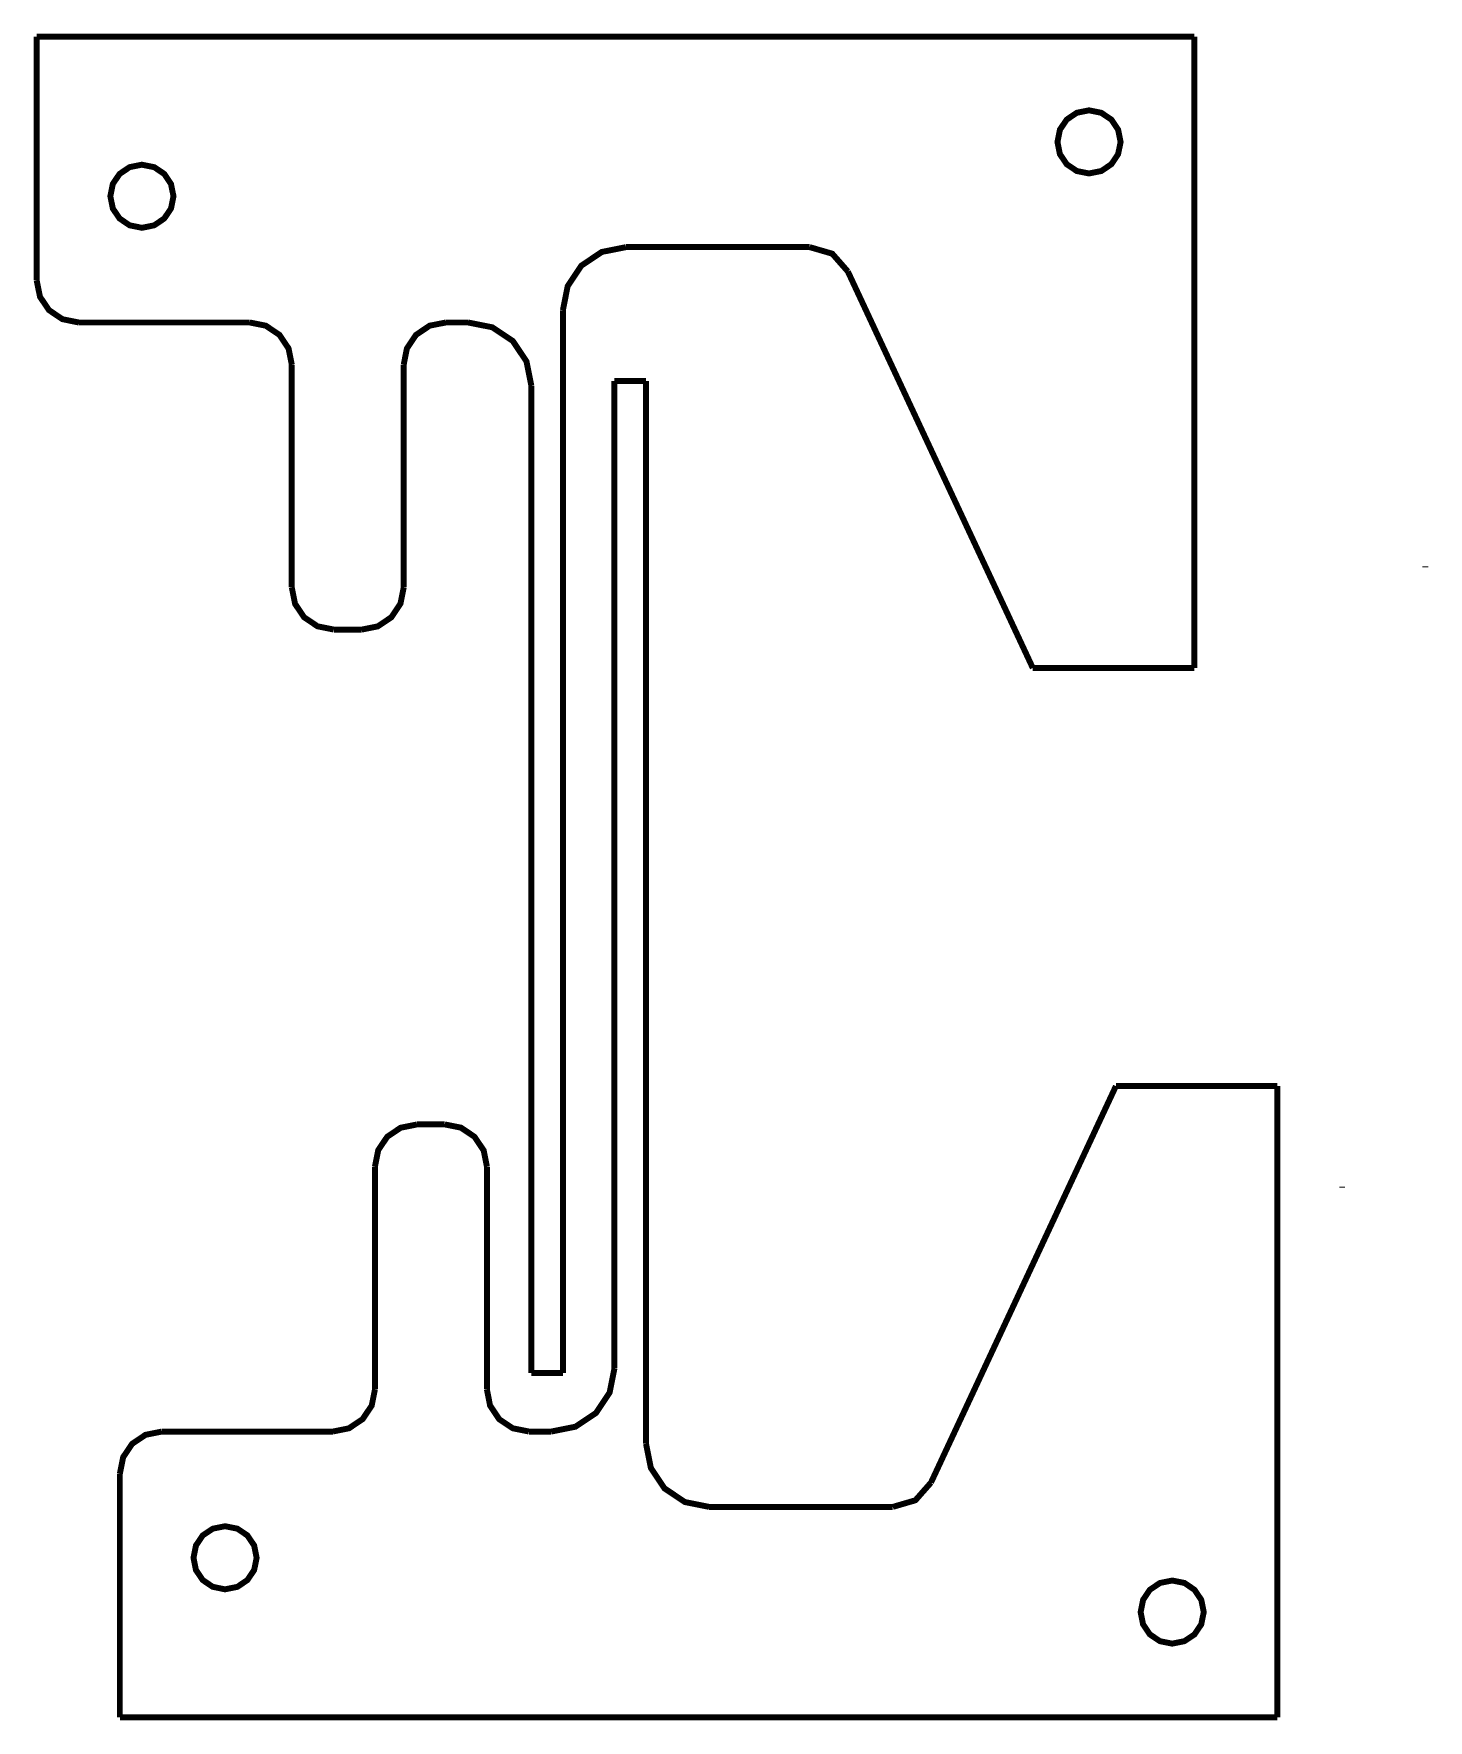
# Model space of a CAD drawing. Extents: x 0.12 to 2.73, y 8.46 to 11.61.
import ezdxf

# ---------------------------------------------------------------- set-up
doc = ezdxf.new("R2010")
doc.units = 0
doc.layers.get('0').update_dxf_attribs({"linetype": 'CONTINUOUS'})

msp = doc.modelspace()

# ---------------------------------------------------------------- linework, layer by layer
at = {"color": 0, "const_width": 0.011111}
for points in [[(0.129883, 11.6055), (2.29519, 11.6055)], [(0.129883, 11.6055), (0.129883, 11.1495)], [(2.29519, 11.6055), (2.29519, 11.6055)], [(2.29519, 11.1495), (2.29519, 11.6055)], [(1.23221, 11.2118), (1.18701, 11.2028), (1.14871, 11.1772), (1.1231, 11.1389), (1.1141, 11.0937)], [(1.23221, 11.2118), (1.57574, 11.2118)], [(1.57574, 11.2118), (1.57574, 11.2118)], [(1.64714, 11.1663), (1.618, 11.1995), (1.57574, 11.2118)], [(2.29519, 10.7), (2.29519, 11.2212)], [(1.99311, 10.4244), (1.64714, 11.1663)], [(0.129883, 11.1495), (0.129883, 11.1495)], [(0.129883, 11.1495), (0.136013, 11.1189), (0.152886, 11.0939), (0.177897, 11.077), (0.208604, 11.0708)], [(2.29519, 11.1495), (2.29519, 11.1495)], [(0.208604, 11.0708), (0.528267, 11.0708)], [(0.528267, 11.0708), (0.528267, 11.0708)], [(0.607042, 10.992), (0.601019, 11.0222), (0.583931, 11.0477), (0.558376, 11.0648), (0.528267, 11.0708)], [(0.895128, 11.0708), (0.864964, 11.0648), (0.839464, 11.0477), (0.822374, 11.0222), (0.816406, 10.992)], [(0.895128, 11.0708), (0.936957, 11.0708)], [(0.936957, 11.0708), (0.936957, 11.0708)], [(1.05507, 10.9527), (1.04606, 10.9979), (1.02045, 11.0362), (0.982096, 11.0618), (0.936957, 11.0708)], [(1.1141, 11.0937), (1.1141, 9.10547)], [(0.607042, 10.992), (0.607042, 10.575)], [(0.816406, 10.575), (0.816406, 10.992)], [(1.05507, 10.2472), (1.05507, 10.9527)], [(1.21061, 10.9611), (1.21061, 10.1737)], [(1.26964, 10.9611), (1.21061, 10.9611)], [(1.26964, 10.9611), (1.26964, 10.9611)], [(1.26964, 8.97288), (1.26964, 10.9611)], [(2.29519, 10.4244), (2.29519, 10.7)], [(2.29519, 10.7), (2.29519, 10.7)], [(2.72732, 10.6143), (2.72732, 10.6126), (2.72732, 10.6126), (2.72732, 10.6126), (2.72732, 10.6126), (2.72732, 10.6126), (2.72732, 10.6126), (2.72732, 10.6126), (2.72732, 10.6126), (2.72732, 10.6126), (2.72732, 10.6126), (2.72732, 10.6126), (2.72732, 10.6126), (2.72732, 10.6126), (2.72732, 10.6126), (2.72732, 10.6126), (2.72732, 10.6126), (2.72732, 10.6126), (2.72732, 10.6126), (2.72732, 10.6126), (2.72732, 10.6126), (2.72732, 10.6126), (2.72732, 10.6126), (2.72732, 10.6126), (2.72732, 10.6126), (2.72732, 10.6126), (2.72732, 10.6126), (2.72732, 10.6126), (2.72732, 10.6126), (2.72732, 10.6126), (2.72732, 10.6126), (2.72732, 10.6126)], [(0.607042, 10.575), (0.607042, 10.575)], [(0.607042, 10.575), (0.613172, 10.5443), (0.630046, 10.5193), (0.655057, 10.5024), (0.685764, 10.4962)], [(0.737631, 10.4962), (0.76774, 10.5022), (0.793349, 10.5193), (0.810385, 10.5449), (0.816406, 10.575)], [(0.816406, 10.575), (0.816406, 10.575)], [(0.685764, 10.4962), (0.737631, 10.4962)], [(0.737631, 10.4962), (0.737631, 10.4962)], [(1.99311, 10.4244), (1.99311, 10.4244)], [(1.99311, 10.4244), (2.29519, 10.4244)], [(2.29519, 10.4244), (2.29519, 10.4244)], [(2.29519, 10.4244), (2.29519, 10.4244)], [(1.05507, 10.2472), (1.05507, 10.2472)], [(1.05507, 9.8929), (1.05507, 10.2472)], [(1.21061, 10.1737), (1.21061, 10.1737)], [(1.21061, 10.1737), (1.21061, 9.81933)], [(1.05507, 9.8929), (1.05507, 9.8929)], [(1.05507, 9.10547), (1.05507, 9.8929)], [(1.21061, 9.81933), (1.21061, 9.81933)], [(1.21061, 9.81933), (1.21061, 9.11387)], [(2.14865, 9.64219), (1.80268, 8.90022)], [(2.14865, 9.64219), (2.14865, 9.64219)], [(2.14865, 9.64219), (2.45074, 9.64219)], [(2.45074, 9.64219), (2.45074, 9.64219)], [(2.45074, 9.64219), (2.45074, 9.64219)], [(2.45074, 9.64219), (2.45074, 9.3666)], [(0.762586, 9.4916), (0.768718, 9.52229), (0.78559, 9.54731), (0.810601, 9.56418), (0.841308, 9.57036)], [(0.841308, 9.57036), (0.893175, 9.57036)], [(0.893175, 9.57036), (0.893175, 9.57036)], [(0.893175, 9.57036), (0.923286, 9.5644), (0.948893, 9.54725), (0.965929, 9.52175), (0.971951, 9.4916)], [(0.762586, 9.4916), (0.762586, 9.4916)], [(0.762586, 9.07454), (0.762586, 9.4916)], [(0.971951, 9.4916), (0.971951, 9.4916)], [(0.971951, 9.4916), (0.971951, 9.07454)], [(2.57178, 9.45225), (2.57178, 9.454), (2.57178, 9.454), (2.57178, 9.454), (2.57178, 9.454), (2.57178, 9.454), (2.57178, 9.454), (2.57178, 9.454), (2.57178, 9.454), (2.57178, 9.454), (2.57178, 9.454), (2.57178, 9.454), (2.57178, 9.454), (2.57178, 9.454), (2.57178, 9.454), (2.57178, 9.454), (2.57178, 9.454), (2.57178, 9.454), (2.57178, 9.454), (2.57178, 9.454), (2.57178, 9.454), (2.57178, 9.454), (2.57178, 9.454), (2.57178, 9.454), (2.57178, 9.454), (2.57178, 9.454), (2.57178, 9.454), (2.57178, 9.454), (2.57178, 9.454), (2.57178, 9.454), (2.57178, 9.454), (2.57178, 9.454)], [(2.45074, 9.3666), (2.45074, 9.3666)], [(2.45074, 9.3666), (2.45074, 8.84532)], [(1.1141, 9.10547), (1.05507, 9.10547)], [(1.21061, 9.11387), (1.20161, 9.06874), (1.176, 9.03039), (1.13764, 9.00478), (1.0925, 8.99576)], [(1.1141, 9.10547), (1.1141, 9.10547)], [(0.762586, 9.07454), (0.756564, 9.04443), (0.739475, 9.01888), (0.713921, 9.00179), (0.683811, 8.99576)], [(1.05067, 8.99576), (1.02051, 9.00179), (0.995008, 9.01882), (0.977919, 9.04443), (0.971951, 9.07454)], [(0.285428, 8.91704), (0.291558, 8.94775), (0.308431, 8.97276), (0.333442, 8.98964), (0.364149, 8.99576)], [(0.364149, 8.99576), (0.683811, 8.99576)], [(0.683811, 8.99576), (0.683811, 8.99576)], [(1.05067, 8.99576), (1.0925, 8.99576)], [(1.0925, 8.99576), (1.0925, 8.99576)], [(1.38775, 8.85476), (1.34256, 8.86376), (1.30425, 8.88937), (1.27865, 8.92774), (1.26964, 8.97288)], [(0.285428, 8.91704), (0.285428, 8.91704)], [(0.285428, 8.4611), (0.285428, 8.91704)], [(1.80268, 8.90022), (1.77354, 8.86714), (1.73128, 8.85476)], [(2.45074, 8.91704), (2.45074, 8.91704)], [(2.45074, 8.91704), (2.45074, 8.4611)], [(1.38775, 8.85476), (1.73128, 8.85476)], [(1.73128, 8.85476), (1.73128, 8.85476)], [(0.285428, 8.4611), (2.45074, 8.4611)], [(2.45074, 8.4611), (2.45074, 8.4611)]]:
    msp.add_lwpolyline(points, dxfattribs=at)
for points in [[(2.09836, 11.3496), (2.12131, 11.3542), (2.14008, 11.3669), (2.15272, 11.3857), (2.15739, 11.4086), (2.15272, 11.4316), (2.14008, 11.4504), (2.12131, 11.4631), (2.09836, 11.4677), (2.07536, 11.4631), (2.05658, 11.4504), (2.04389, 11.4316), (2.03928, 11.4086), (2.04389, 11.3857), (2.05658, 11.3669), (2.07536, 11.3542), (2.09836, 11.3496)], [(0.326714, 11.2479), (0.349664, 11.2526), (0.368435, 11.2653), (0.381076, 11.284), (0.385742, 11.307), (0.381076, 11.33), (0.368435, 11.3488), (0.349664, 11.3614), (0.326714, 11.366), (0.303711, 11.3614), (0.284939, 11.3488), (0.272244, 11.33), (0.267632, 11.307), (0.272244, 11.284), (0.284939, 11.2653), (0.303711, 11.2526), (0.326714, 11.2479)], [(0.48226, 8.81862), (0.505208, 8.81401), (0.523981, 8.80137), (0.536621, 8.78261), (0.541287, 8.75956), (0.536621, 8.7366), (0.523981, 8.71783), (0.505208, 8.70518), (0.48226, 8.70053), (0.459256, 8.70518), (0.440483, 8.71783), (0.427789, 8.7366), (0.423178, 8.75956), (0.427789, 8.78261), (0.440483, 8.80137), (0.459256, 8.81401), (0.48226, 8.81862)], [(2.2539, 8.71701), (2.27686, 8.7124), (2.29563, 8.69971), (2.30826, 8.68093), (2.31293, 8.65793), (2.30826, 8.63499), (2.29563, 8.61621), (2.27686, 8.60357), (2.2539, 8.5989), (2.2309, 8.60357), (2.21212, 8.61621), (2.19943, 8.63499), (2.19482, 8.65793), (2.19943, 8.68093), (2.21212, 8.69971), (2.2309, 8.7124), (2.2539, 8.71701)]]:
    msp.add_lwpolyline(points, close=True, dxfattribs=at)

doc.saveas('drawing.dxf')
